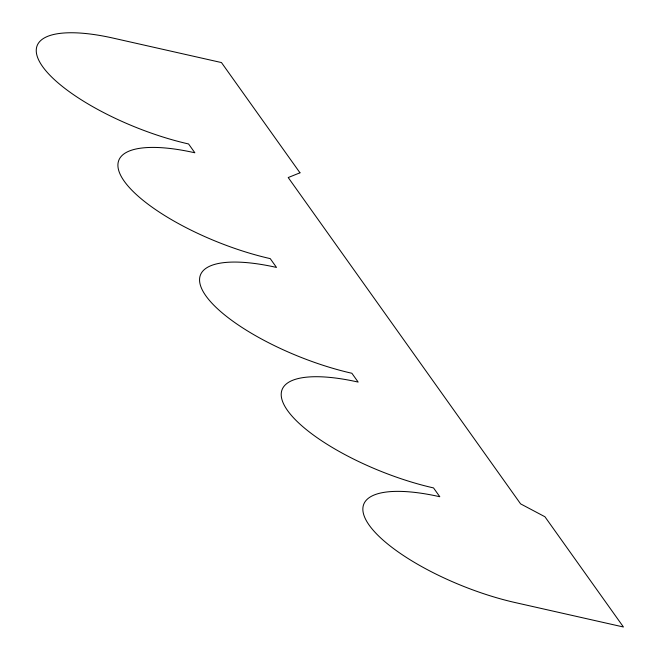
<?xml version="1.0" encoding="UTF-8"?>
<svg xmlns="http://www.w3.org/2000/svg" width="660" height="660" viewBox="0 0 660 660"><rect width="100%" height="100%" fill="white"/><g stroke="black" fill="none" stroke-linecap="round" stroke-linejoin="round"><path stroke-width="0.99" d="M299.978 172.804L288.214 177.548L520.6 503.869L544.929 516.755L623.436 627L515.179 602.563A122.463 39.262 21.8 0 1 369.229 525.22A122.463 39.262 21.8 0 1 439.808 496.733L433.521 487.913A122.463 39.262 21.8 0 1 287.578 410.561A122.463 39.262 21.8 0 1 358.157 382.082L351.871 373.263A122.463 39.262 21.8 0 1 205.928 295.911A122.463 39.262 21.8 0 1 276.507 267.432L270.221 258.613A122.463 39.262 21.8 0 1 124.278 181.261A122.463 39.262 21.8 0 1 194.857 152.782L188.57 143.963A122.463 39.262 21.8 0 1 42.628 66.61A122.463 39.262 21.8 0 1 113.206 38.123L221.463 62.56L299.978 172.804"/></g></svg>
